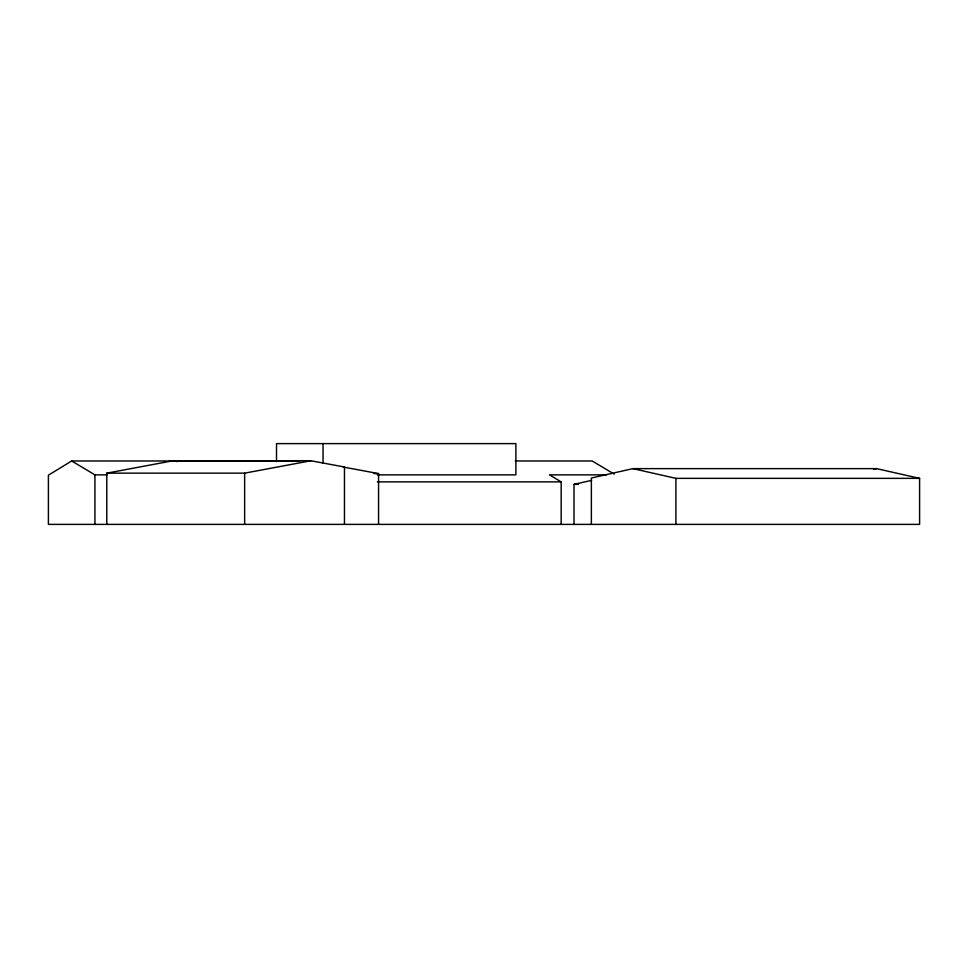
<?xml version="1.0" encoding="UTF-8"?>
<svg xmlns="http://www.w3.org/2000/svg" width="968" height="968" viewBox="0 0 968 968"><rect width="100%" height="100%" fill="white"/><g stroke="black" fill="none" stroke-linecap="round" stroke-linejoin="round"><path stroke-width="1.45" d="M299.777 460.974L71.668 460.974L48.4 475.191L48.4 524.39L919.6 524.39L919.6 478.361L876.609 468.633L632.915 468.633L591.363 478.035L591.363 524.39M574 524.39L574 484.351L591.642 480.358M873.705 469.286L876.609 468.633M106.795 524.39L106.795 473.158L173.018 460.756L310.873 460.756L344.463 467.012L344.463 524.39M106.795 473.158L244.638 473.158L310.873 460.756M515.254 460.974L592.186 460.974L614.16 474.102M343.18 467.012L344.463 467.012M374.047 473.606L378.561 473.606L378.561 524.39M71.668 460.974L94.937 474.864L106.94 474.864M377.29 474.864L515.896 474.864L515.896 443.61L276.509 443.61L276.509 461.651M606.452 474.864L549.437 474.864L561.174 481.882L561.174 524.39M632.915 468.633L675.918 478.361L919.6 478.361M377.387 481.882L561.174 481.882M574 484.351L578.513 484.351M344.656 467.29L378.561 473.606M173.018 460.756L177.398 461.579M675.918 478.361L675.918 524.39M323.046 443.61L323.046 462.958M244.638 473.158L244.638 524.39M94.937 474.864L94.937 524.39"/></g></svg>
